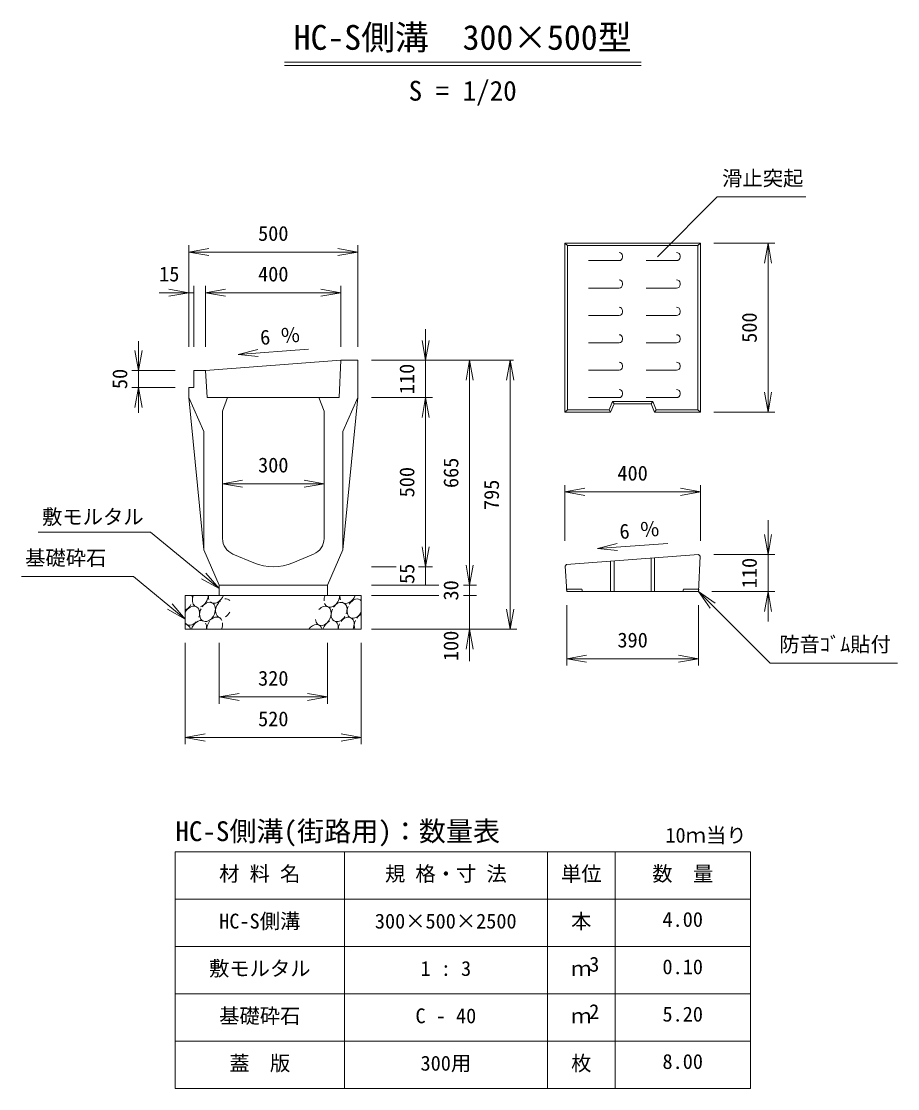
# Model space of a CAD drawing. Units: millimetres, scale not verified. Extents: x 7326 to 28050, y 3664 to 17948.
# Drawn here: x 13889 to 16478, y 3664 to 6819 of the extents above; entities that cross this region are included whole.
import ezdxf
from ezdxf.enums import TextEntityAlignment as Align

# ---------------------------------------------------------------- set-up
doc = ezdxf.new("R2010")
doc.units = ezdxf.units.MM
doc.header["$LTSCALE"] = 20
doc.layers.add('0_2', color=4, linetype='Continuous', lineweight=18)
doc.styles.add('ＭＳ ゴシック-5.0-0.0', font='')
doc.styles.get('ＭＳ ゴシック-5.0-0.0').set_extended_font_data('ＭＳ ゴシック-5.0-0.0')

msp = doc.modelspace()

# ---------------------------------------------------------------- linework, layer by layer
at = {"layer": '0_2'}
for p, q in [((14666.48, 6698.57), (15720.06, 6698.57)), ((14666.48, 6688.57), (15720.06, 6688.57)), ((15768.28, 6122.5), (15945.39, 6299.6)), ((15945.39, 6299.6), (16207.3, 6299.6)), ((14383.27, 5856.67), (14383.27, 6156.67)), ((14883.27, 5856.67), (14883.27, 6156.67)), ((15495.18, 6163.42), (15502.18, 6156.42)), ((15502.18, 5670.42), (15502.18, 6156.42)), ((15502.18, 6156.42), (15888.18, 6156.42)), ((15895.18, 6163.42), (15888.18, 6156.42)), ((15888.18, 6156.42), (15888.18, 5670.42)), ((15935.18, 6163.42), (16115.18, 6163.42)), ((16095.18, 6163.42), (16084.77, 6104.33)), ((16095.18, 6163.42), (16105.6, 6104.33)), ((16095.18, 5663.42), (16095.18, 6163.42)), ((14383.27, 6136.67), (14442.36, 6147.09)), ((14383.27, 6136.67), (14442.36, 6126.25)), ((14883.27, 6136.67), (14383.27, 6136.67)), ((14883.27, 6136.67), (14824.18, 6147.09)), ((14883.27, 6136.67), (14824.18, 6126.25)), ((15665.18, 6125.42), (15665.18, 6121.42)), ((15835.18, 6125.42), (15835.18, 6121.42)), ((15565.18, 6111.42), (15655.18, 6111.42)), ((15735.18, 6111.42), (15825.18, 6111.42)), ((14383.27, 6016.67), (14324.18, 6027.09)), ((14398.27, 5856.67), (14398.27, 6036.67)), ((14433.27, 5856.67), (14433.27, 6036.67)), ((14433.27, 6016.67), (14492.36, 6027.09)), ((14833.27, 6016.67), (14774.18, 6027.09)), ((14833.27, 5856.67), (14833.27, 6036.67)), ((15565.18, 6030.42), (15655.18, 6030.42)), ((15665.18, 6044.42), (15665.18, 6040.42)), ((15735.18, 6030.42), (15825.18, 6030.42)), ((15835.18, 6044.42), (15835.18, 6040.42)), ((14383.27, 6016.67), (14295.88, 6016.67)), ((14383.27, 6016.67), (14324.18, 6006.25)), ((14383.27, 6016.67), (14398.27, 6016.67)), ((14433.27, 6016.67), (14492.36, 6006.25)), ((14833.27, 6016.67), (14433.27, 6016.67)), ((14833.27, 6016.67), (14774.18, 6006.25)), ((15665.18, 5963.42), (15665.18, 5959.42)), ((15835.18, 5963.42), (15835.18, 5959.42)), ((15565.18, 5949.42), (15655.18, 5949.42)), ((15735.18, 5949.42), (15825.18, 5949.42)), ((15083.27, 5816.67), (15083.27, 5908.58)), ((14234.88, 5786.67), (14234.88, 5873.58)), ((15083.27, 5816.67), (15072.85, 5875.76)), ((15083.27, 5816.67), (15093.69, 5875.76)), ((15665.18, 5882.42), (15665.18, 5878.42)), ((15835.18, 5882.42), (15835.18, 5878.42)), ((14234.88, 5786.67), (14224.46, 5845.76)), ((14234.88, 5786.67), (14245.3, 5845.76)), ((14529.26, 5833.78), (14737.26, 5849.38)), ((14529.26, 5833.78), (14587.41, 5848.59)), ((15565.18, 5868.42), (15655.18, 5868.42)), ((15735.18, 5868.42), (15825.18, 5868.42)), ((14529.26, 5833.78), (14588.97, 5827.81)), ((14923.27, 5816.67), (15343.27, 5816.67)), ((15083.27, 5816.67), (15083.27, 5706.67)), ((15213.27, 5816.67), (15202.85, 5757.59)), ((15213.27, 5816.67), (15223.69, 5757.59)), ((15213.27, 5816.67), (15213.27, 5151.67)), ((15333.27, 5816.67), (15322.85, 5757.59)), ((15333.27, 5816.67), (15343.69, 5757.59)), ((15333.27, 5816.67), (15333.27, 5021.67)), ((14214.88, 5786.67), (14343.27, 5786.67)), ((14234.88, 5786.67), (14234.88, 5736.68)), ((15565.18, 5787.42), (15655.18, 5787.42)), ((15665.18, 5801.42), (15665.18, 5797.42)), ((15735.18, 5787.42), (15825.18, 5787.42)), ((15835.18, 5801.42), (15835.18, 5797.42)), ((14214.88, 5736.68), (14343.27, 5736.68)), ((14234.88, 5736.68), (14224.46, 5677.59)), ((14234.88, 5736.68), (14234.88, 5661.21)), ((14234.88, 5736.68), (14245.3, 5677.59)), ((15665.18, 5720.42), (15665.18, 5716.42)), ((15835.18, 5720.42), (15835.18, 5716.42)), ((16095.18, 5663.42), (16084.77, 5722.51)), ((16095.18, 5663.42), (16105.6, 5722.51)), ((14428.27, 5256.67), (14383.27, 5706.67)), ((14883.27, 5706.67), (14838.27, 5256.67)), ((14923.27, 5706.67), (15103.27, 5706.67)), ((15083.27, 5706.67), (15072.85, 5647.59)), ((15083.27, 5706.67), (15093.69, 5647.59)), ((15083.27, 5206.67), (15083.27, 5706.67)), ((15565.18, 5706.42), (15655.18, 5706.42)), ((15635.45, 5695.42), (15625.45, 5670.42)), ((15754.92, 5695.42), (15635.45, 5695.42)), ((15635.45, 5695.42), (15640.18, 5688.42)), ((15735.18, 5706.42), (15825.18, 5706.42)), ((15754.92, 5695.42), (15750.18, 5688.42)), ((15764.92, 5670.42), (15754.92, 5695.42)), ((15502.18, 5670.42), (15495.18, 5663.42)), ((15625.45, 5670.42), (15502.18, 5670.42)), ((15625.45, 5670.42), (15630.18, 5663.42)), ((15764.92, 5670.42), (15760.18, 5663.42)), ((15888.18, 5670.42), (15764.92, 5670.42)), ((15888.18, 5670.42), (15895.18, 5663.42)), ((15935.18, 5663.42), (16115.18, 5663.42)), ((14483.27, 5452.05), (14542.36, 5462.47)), ((14783.27, 5452.05), (14724.18, 5462.47)), ((14483.27, 5452.05), (14542.36, 5441.63)), ((14483.27, 5452.05), (14783.27, 5452.05)), ((14783.27, 5452.05), (14724.18, 5441.63)), ((15495.18, 5282.91), (15495.18, 5447.91)), ((15495.18, 5427.91), (15554.27, 5438.33)), ((15495.18, 5427.91), (15554.27, 5417.49)), ((15495.18, 5427.91), (15895.18, 5427.91)), ((15895.18, 5427.91), (15836.1, 5438.33)), ((15895.18, 5427.91), (15836.1, 5417.49)), ((15895.18, 5282.91), (15895.18, 5447.91)), ((16095.18, 5242.91), (16095.18, 5344.25)), ((14270.22, 5308.68), (13938.73, 5308.68)), ((14473.27, 5141.67), (14270.22, 5308.68)), ((16095.18, 5242.91), (16084.77, 5302)), ((16095.18, 5242.91), (16105.6, 5302)), ((15591.18, 5260.01), (15799.18, 5275.61)), ((15591.18, 5260.01), (15649.32, 5274.82)), ((15083.27, 5206.67), (15072.85, 5265.76)), ((15083.27, 5206.67), (15093.69, 5265.76)), ((15591.18, 5260.01), (15650.88, 5254.04)), ((15935.18, 5242.91), (16115.18, 5242.91)), ((16095.18, 5242.91), (16095.18, 5132.91)), ((14923.27, 5206.67), (14996.67, 5206.67)), ((15062.56, 5206.67), (15103.27, 5206.67)), ((15083.27, 5206.67), (15083.27, 5151.67)), ((15213.27, 5151.67), (15202.85, 5210.76)), ((15213.27, 5151.67), (15223.69, 5210.76)), ((15630.18, 5223.03), (15630.18, 5132.91)), ((15640.18, 5223.78), (15640.18, 5132.91)), ((15750.18, 5232.03), (15750.18, 5132.91)), ((15760.18, 5232.78), (15760.18, 5132.91)), ((14220.22, 5177.56), (13888.73, 5177.56)), ((14373.27, 5051.67), (14220.22, 5177.56)), ((14473.27, 5141.67), (14434.25, 5187.26)), ((14473.27, 5141.67), (14421.01, 5171.16)), ((14923.27, 5151.67), (15122.86, 5151.67)), ((15195.61, 5151.67), (15233.27, 5151.67)), ((15213.27, 5151.67), (15213.27, 5121.67)), ((14923.27, 5121.67), (15122.86, 5121.67)), ((15195.61, 5121.67), (15233.27, 5121.67)), ((15213.27, 5121.67), (15213.27, 5021.67)), ((15545.18, 5139.91), (15499.82, 5139.91)), ((15545.18, 5139.91), (15547.06, 5132.91)), ((15845.18, 5139.91), (15843.31, 5132.91)), ((15845.18, 5139.91), (15890.55, 5139.91)), ((15890.18, 5132.91), (15939.33, 5098.49)), ((15890.18, 5132.91), (15924.6, 5083.76)), ((15890.18, 5132.91), (16101.21, 4921.88)), ((15929.52, 5132.91), (16115.18, 5132.91)), ((16095.18, 5132.91), (16084.77, 5073.82)), ((16095.18, 5132.91), (16095.18, 5044.67)), ((16095.18, 5132.91), (16105.6, 5073.82)), ((14373.27, 5051.67), (14321.01, 5081.16)), ((14373.27, 5051.67), (14334.25, 5097.26)), ((15333.27, 5021.67), (15322.85, 5080.76)), ((15333.27, 5021.67), (15343.69, 5080.76)), ((15500.18, 4914.57), (15500.18, 5092.91)), ((15890.18, 4914.57), (15890.18, 5092.91)), ((14923.27, 5021.67), (15353.27, 5021.67)), ((15213.27, 5021.67), (15202.85, 4962.59)), ((15213.27, 5021.67), (15213.27, 4927.69)), ((15213.27, 5021.67), (15223.69, 4962.59)), ((14373.27, 4681.67), (14373.27, 4981.67)), ((14473.27, 4801.67), (14473.27, 4981.67)), ((14793.27, 4801.67), (14793.27, 4981.67)), ((14893.27, 4681.67), (14893.27, 4981.67)), ((15500.18, 4934.57), (15559.27, 4944.99)), ((15500.18, 4934.57), (15559.27, 4924.15)), ((15500.18, 4934.57), (15890.18, 4934.57)), ((15890.18, 4934.57), (15831.1, 4944.99)), ((15890.18, 4934.57), (15831.1, 4924.15)), ((16478.25, 4921.88), (16101.21, 4921.88)), ((14473.27, 4821.67), (14532.36, 4832.09)), ((14793.27, 4821.67), (14734.18, 4832.09)), ((14473.27, 4821.67), (14532.36, 4811.25)), ((14793.27, 4821.67), (14473.27, 4821.67)), ((14793.27, 4821.67), (14734.18, 4811.25)), ((14373.27, 4701.67), (14432.36, 4712.09)), ((14373.27, 4701.67), (14432.36, 4691.25)), ((14373.27, 4701.67), (14893.27, 4701.67)), ((14893.27, 4701.67), (14834.18, 4712.09)), ((14893.27, 4701.67), (14834.18, 4691.25)), ((15443.27, 4363.61), (15443.27, 3663.61)), ((15643.27, 4363.61), (15643.27, 3663.61)), ((14343.27, 4083.61), (16043.27, 4083.61)), ((14343.27, 3943.61), (16043.27, 3943.61)), ((14343.27, 3803.61), (16043.27, 3803.61))]:
    msp.add_line(p, q, dxfattribs=at)
at = {"layer": '0_2', "color": 2}
for p, q in [((15495.18, 6163.42), (15895.18, 6163.42)), ((15495.18, 5663.42), (15495.18, 6163.42)), ((15895.18, 5663.42), (15895.18, 6163.42)), ((14833.27, 5816.67), (14433.27, 5786.67)), ((14833.27, 5816.67), (14828.27, 5706.67)), ((14833.27, 5816.67), (14883.27, 5816.67)), ((14883.27, 5816.67), (14883.27, 5706.67)), ((14398.27, 5786.67), (14398.27, 5736.67)), ((14398.27, 5786.67), (14433.27, 5786.67)), ((14433.27, 5786.67), (14438.27, 5706.67)), ((14383.27, 5736.68), (14398.27, 5736.67)), ((14383.27, 5736.67), (14383.27, 5706.67)), ((14383.27, 5706.67), (14428.27, 5606.67)), ((14438.27, 5706.67), (14828.27, 5706.67)), ((14483.27, 5666.67), (14498.27, 5706.67)), ((14768.27, 5706.67), (14783.27, 5666.67)), ((14883.27, 5706.67), (14838.27, 5606.67)), ((15640.18, 5688.42), (15630.18, 5663.42)), ((15640.18, 5688.42), (15750.18, 5688.42)), ((15750.18, 5688.42), (15760.18, 5663.42)), ((14483.27, 5666.67), (14483.27, 5290.01)), ((14783.27, 5666.67), (14783.27, 5290.01)), ((15495.18, 5663.42), (15630.18, 5663.42)), ((15760.18, 5663.42), (15895.18, 5663.42)), ((14428.27, 5256.67), (14428.27, 5606.67)), ((14838.27, 5256.67), (14838.27, 5606.67)), ((14428.27, 5256.67), (14473.27, 5151.67)), ((14514.04, 5243.85), (14575.57, 5218.21)), ((14752.5, 5243.85), (14690.96, 5218.21)), ((14838.27, 5256.67), (14793.27, 5151.67)), ((15500.17, 5213.28), (15890.2, 5242.53)), ((15894.96, 5237.91), (15890.18, 5132.91)), ((15890.2, 5242.53), (15894.96, 5237.91)), ((15495.5, 5207.92), (15500.17, 5213.28)), ((15500.18, 5132.91), (15495.5, 5207.92)), ((14473.27, 5151.67), (14793.27, 5151.67)), ((14473.27, 5151.67), (14473.27, 5121.67)), ((14793.27, 5151.67), (14793.27, 5121.67)), ((14373.27, 5121.67), (14373.27, 5021.67)), ((14373.27, 5121.67), (14893.27, 5121.67)), ((14893.27, 5121.67), (14893.27, 5021.67)), ((15695.18, 5132.91), (15500.18, 5132.91)), ((15695.18, 5132.91), (15890.18, 5132.91)), ((14373.27, 5021.67), (14893.27, 5021.67)), ((14343.27, 4363.61), (14343.27, 3663.61)), ((14343.27, 4363.61), (16043.27, 4363.61)), ((14843.27, 4363.61), (14843.27, 3663.61)), ((16043.27, 4363.61), (16043.27, 3663.61)), ((14343.27, 4223.61), (16043.27, 4223.61)), ((14343.27, 3663.61), (16043.27, 3663.61))]:
    msp.add_line(p, q, dxfattribs=at)
at = {"layer": '0_2', "color": 9}
for p, q in [((15500.18, 5132.91), (15499.82, 5139.91)), ((15499.82, 5139.91), (15545.18, 5139.91)), ((15547.06, 5132.91), (15500.18, 5132.91)), ((15545.18, 5139.91), (15547.06, 5132.91)), ((15845.18, 5139.91), (15843.31, 5132.91)), ((15843.31, 5132.91), (15890.18, 5132.91)), ((15890.55, 5139.91), (15845.18, 5139.91)), ((15890.18, 5132.91), (15890.55, 5139.91))]:
    msp.add_line(p, q, dxfattribs=at)
at = {"layer": '0_2'}
for centre, start, end in [((15655.18, 6125.42), 0, 90), ((15655.18, 6121.42), 270, 0), ((15825.18, 6125.42), 0, 90), ((15825.18, 6121.42), 270, 0), ((15655.18, 6044.42), 0, 90), ((15655.18, 6040.42), 270, 0), ((15825.18, 6044.42), 0, 90), ((15825.18, 6040.42), 270, 0), ((15655.18, 5963.42), 0, 90), ((15825.18, 5963.42), 0, 90), ((15655.18, 5959.42), 270, 0), ((15825.18, 5959.42), 270, 0), ((15655.18, 5882.42), 0, 90), ((15655.18, 5878.42), 270, 0), ((15825.18, 5882.42), 0, 90), ((15825.18, 5878.42), 270, 0), ((15655.18, 5801.42), 0, 90), ((15825.18, 5801.42), 0, 90), ((15655.18, 5797.42), 270, 0), ((15825.18, 5797.42), 270, 0), ((15655.18, 5720.42), 0, 90), ((15655.18, 5716.42), 270, 0), ((15825.18, 5720.42), 0, 90), ((15825.18, 5716.42), 270, 0)]:
    msp.add_arc(centre, 10, start, end, dxfattribs=at)
at = {"layer": '0_2', "color": 2}
for centre, radius, start, end in [((14533.27, 5290.01), 50, 180, 247.38014), ((14733.27, 5290.01), 50, 292.61986, 0), ((14633.27, 5356.67), 150, 247.38014, 292.61986)]:
    msp.add_arc(centre, radius, start, end, dxfattribs=at)
at = {"layer": '0_2'}
for centre, start_param, end_param in [((14417.65, 5115.47), 1.6822672, 3.0041978), ((14371.21, 5104.73), 5.1474802, 5.7147216), ((14417.65, 5115.47), 3.7709083, 5.2928579), ((14464.73, 5126.68), 2.0795248, 2.547628), ((14464.73, 5126.68), 2.9199025, 4.8956003), ((14486.1, 5083.21), 6.0011175, 6.7364116), ((14806.5, 5115.07), 1.6822672, 2.2705704), ((14806.5, 5115.07), 2.5502995, 5.2928579), ((14853.58, 5126.28), 2.0795248, 2.5744435), ((14853.58, 5126.28), 2.9579169, 4.8956003), ((14874.96, 5082.81), 6.0011175, 7.7378401), ((14371.21, 5104.73), 3.8493841, 4.6902001), ((14392.09, 5061.82), 4.8928581, 7.840068), ((14438.88, 5073.04), 1.5802698, 7.6313716), ((14486.1, 5083.21), 1.0316857, 3.395071), ((14780.94, 5061.42), 2.320676, 7.4860293), ((14827.73, 5072.64), 1.6079237, 4.5711327), ((14827.73, 5072.64), 4.8597842, 7.6713492), ((14874.96, 5082.81), 1.6954897, 4.6625812), ((14412.94, 5019.24), 0.0324618, 1.8168834), ((14459.88, 5029.43), 5.7286705, 7.256989), ((14486.1, 5083.21), 4.0306578, 4.6625812), ((14848.73, 5029.03), 4.7966503, 7.602652), ((14895.81, 5040.24), 0.7283933, 1.3802926), ((14392.09, 5061.82), 2.8236307, 4.347989), ((14365.86, 5008.03), 5.5751573, 6.5743529), ((14412.94, 5019.24), 5.1582417, 5.8599737), ((14459.88, 5029.43), 1.3150626, 2.1784748), ((14459.88, 5029.43), 4.7966503, 5.462491), ((14754.71, 5007.63), 5.5751573, 7.6831531), ((14801.79, 5018.84), 0.7069732, 1.8168834), ((14801.79, 5018.84), 5.1582417, 6.5669059), ((14848.73, 5029.03), 1.6215093, 2.1784748), ((14895.81, 5040.24), 1.6544758, 2.6284553)]:
    msp.add_ellipse(centre, major_axis=(13.56, 26.74), ratio=0.710984, start_param=start_param, end_param=end_param, dxfattribs=at)

# ---------------------------------------------------------------- texts
at = {"layer": '0_2', "color": 7, "style": 'ＭＳ ゴシック-5.0-0.0'}
for s, height, p in [('HC-S側溝\u3000300×500型', 73.31, (14693.3, 6712.68)), ('S = 1/20', 58.65, (15033.3, 6566.68)), ('滑止突起', 43.99, (15959.56, 6319.72)), ('500', 43.99, (14588.27, 6156.67)), ('15', 43.99, (14295.88, 6036.67)), ('400', 43.99, (14588.27, 6036.67)), ('300', 43.99, (14588.27, 5472.05)), ('400', 43.99, (15650.18, 5447.97)), ('敷モルタル', 43.99, (13950.05, 5318.71)), ('基礎砕石', 43.99, (13900.05, 5197.59)), ('390', 43.99, (15650.18, 4954.64)), ('防音ｺﾞﾑ貼付', 43.99, (16128.25, 4941.88)), ('320', 43.99, (14588.27, 4841.67)), ('520', 43.99, (14588.27, 4721.67)), ('HC-S側溝(街路用)：数量表', 58.65, (14343.94, 4377.7)), ('10ｍ当り', 43.99, (15791.9, 4377.65)), ('材 料 名', 43.99, (14473.31, 4263.67)), ('規 格・寸 法', 43.99, (14963.31, 4263.67)), ('単位', 43.99, (15483.31, 4263.67)), ('数\u3000量', 43.99, (15753.31, 4263.67)), ('HC-S側溝', 43.99, (14473.32, 4123.71)), ('300×500×2500', 43.99, (14933.32, 4123.71)), ('本', 43.99, (15513.31, 4123.66)), ('4.00', 43.99, (15783.27, 4128.71)), ('敷モルタル', 43.99, (14443.32, 3983.71)), ('1 : 3', 43.99, (15068.32, 3983.71)), ('3', 43.99, (15566.64, 3996.17)), ('0.10', 43.99, (15783.27, 3988.71)), ('ｍ', 43.99, (15513.31, 3983.66)), ('2', 43.99, (15566.64, 3856.17)), ('基礎砕石', 43.99, (14473.32, 3843.71)), ('C - 40', 43.99, (15053.32, 3843.71)), ('ｍ', 43.99, (15513.31, 3843.66)), ('5.20', 43.99, (15783.27, 3848.71)), ('蓋\u3000版', 43.99, (14503.32, 3703.67)), ('300用', 43.99, (15068.32, 3703.67)), ('枚', 43.99, (15513.31, 3703.64)), ('8.00', 43.99, (15783.27, 3708.67))]:
    msp.add_text(s, height=height, dxfattribs=at).set_placement(p, align=Align.BOTTOM_LEFT)
for s, rotation, p in [('500', 90, (16075.16, 5868.48)), ('6 ％', 4.289, (14596.8, 5848.87)), ('50', 90, (14214.88, 5731.67)), ('110', 90, (15063.27, 5716.67)), ('665', 90, (15193.27, 5439.17)), ('500', 90, (15063.27, 5411.67)), ('795', 90, (15313.27, 5374.17)), ('6 ％', 4.289, (15658.72, 5275.11)), ('55', 90, (15063.27, 5155.63)), ('110', 90, (16075.18, 5142.91)), ('30', 90, (15193.27, 5106.67)), ('100', 90, (15193.27, 4927.69))]:
    msp.add_text(s, height=43.99, rotation=rotation, dxfattribs=at).set_placement(p, align=Align.BOTTOM_LEFT)

doc.saveas('drawing.dxf')
